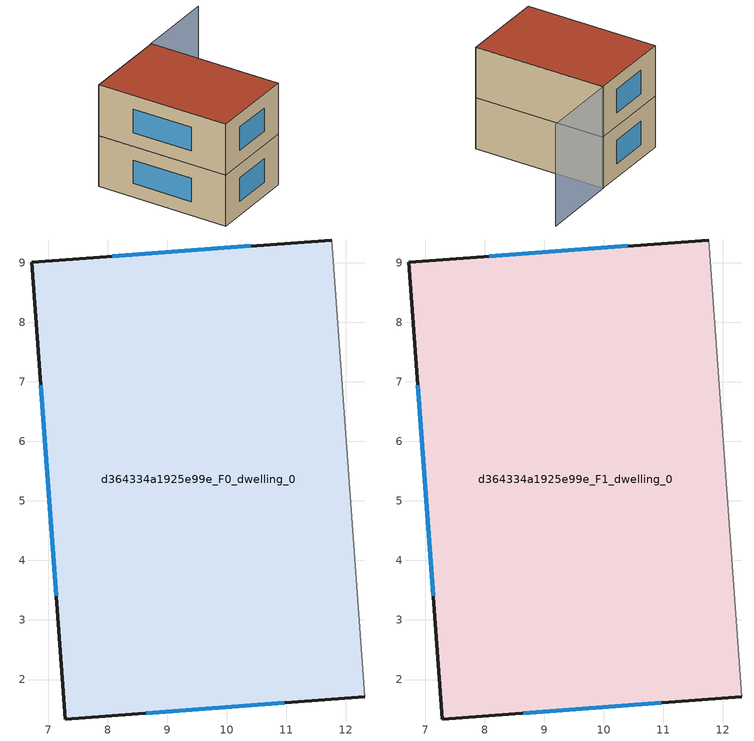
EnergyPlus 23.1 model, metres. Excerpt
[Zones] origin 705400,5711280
d364334a1925e99e_F0_dwelling_0
 floor ground (EU_floor_Construction): 11.76,9.38 12.32,1.71 7.29,1.34 6.72,9.01 z0
 wall outside (EU_wall_Construction): 11.76,9.38 6.72,9.01 7.29,1.34 12.32,1.71 z0:3
 wall adiabatic (EU_wall_Construction): 12.32,1.71 11.76,9.38 z0:3
 window (EU_Window_Construction): 10.4,9.28 8.08,9.11 / 8.65,1.44 10.96,1.61 / 6.88,6.94 7.14,3.41 z0.81:2.19
d364334a1925e99e_F1_dwelling_0
 floor to d364334a1925e99e_F0_dwelling_0 (EU_floor_Construction): 11.76,9.38 12.32,1.71 7.29,1.34 6.72,9.01 z3
 wall outside (EU_wall_Construction): 11.76,9.38 6.72,9.01 7.29,1.34 12.32,1.71 z3:6
 wall adiabatic (EU_wall_Construction): 12.32,1.71 11.76,9.38 z3:6
 window (EU_Window_Construction): 10.4,9.28 8.08,9.11 / 8.65,1.44 10.96,1.61 / 6.88,6.94 7.14,3.41 z3.81:5.19
 roof outside (EU_roof_Construction): 12.32,1.71 11.76,9.38 6.72,9.01 7.29,1.34 z6
shading: 12.32,1.71 11.74,9.42 / 11.74,9.42 16.34,9.76 z0:6
[Building]
EU S2 Campaign: North Axis=0; Terrain=City; Solar Distribution=FullExterior
[Site:Location]
London: Latitude=51.5; Longitude=-0.5; Time Zone=0; Elevation=25
[SizingPeriod:WeatherFileDays]
AnnualSizingPeriod: Begin Month=1; Begin Day of Month=1; End Month=12; End Day of Month=31; Day of Week for Start Day=Monday; Use Weather File Daylight Saving Period=No; Use Weather File Rain and Snow Indicators=No
[MATERIAL]
EU_InternalMass_Material: Roughness=MediumRough; Thickness=0.1; Conductivity=1; Density=1800; Specific Heat=900; Thermal Absorptance=0.9; Solar Absorptance=0.7; Visible Absorptance=0.7
[MATERIAL:NOMASS] Roughness=MediumRough; Thermal Absorptance=0.9; Solar Absorptance=0.7; Visible Absorptance=0.7
Name | Thermal Resistance
EU_wall_NoMass | 0.555556
EU_roof_NoMass | 0.510204
EU_floor_NoMass | 1.68919
[WINDOWMATERIAL:SIMPLEGLAZINGSYSTEM]
EU_Window_SimpleGlazing: UFactor=3.96; Solar Heat Gain Coefficient=0.85; Visible Transmittance=0.85
[CONSTRUCTION]
EU_wall_Construction: EU_wall_NoMass
EU_roof_Construction: EU_roof_NoMass
EU_floor_Construction: EU_floor_NoMass
EU_Window_Construction: EU_Window_SimpleGlazing
EU_InternalMass_Construction: EU_InternalMass_Material
[ZONE] Type=1; Multiplier=1; Ceiling Height=autocalculate; Floor Area=autocalculate; Part of Total Floor Area=Yes
Name | Volume
d364334a1925e99e_F0_dwelling_0 | 116.473
d364334a1925e99e_F1_dwelling_0 | 116.474
[INTERNALMASS] Construction=EU_InternalMass_Construction; Surface Area=38.8247
Name | Zone or ZoneList
d364334a1925e99e_F0_dwelling_0_EU_InternalMass | d364334a1925e99e_F0_dwelling_0
d364334a1925e99e_F1_dwelling_0_EU_InternalMass | d364334a1925e99e_F1_dwelling_0
[OTHEREQUIPMENT] Fuel Type=Electricity; Design Level Calculation Method=Watts/Area; Power per Zone Floor Area=1; Fraction Latent=0; Fraction Radiant=0; Fraction Lost=0; Carbon Dioxide Generation Rate=0; EndUse Subcategory=EU_Step8_InternalGains
Name | Zone or ZoneList or Space or SpaceList | Schedule
EU_Step8_InternalGain_d364334a1925e99e_F0_dwelling_0_f000 | d364334a1925e99e_F0_dwelling_0 | EU_Step8_GainSchedule_d364334a1925e99e_F0_dwelling_0_f000
EU_Step8_InternalGain_d364334a1925e99e_F1_dwelling_0_f000 | d364334a1925e99e_F1_dwelling_0 | EU_Step8_GainSchedule_d364334a1925e99e_F1_dwelling_0_f000
[ZONEVENTILATION:DESIGNFLOWRATE] Schedule=EU_AlwaysOn; Design Flow Rate Calculation Method=AirChanges/Hour; Air Changes per Hour=0.48; Ventilation Type=Natural; Fan Pressure Rise=0; Fan Total Efficiency=1; Constant Term Coefficient=1; Temperature Term Coefficient=0; Velocity Term Coefficient=0; Velocity Squared Term Coefficient=0; Minimum Indoor Temperature=-100; Maximum Indoor Temperature=100; Delta Temperature=-100; Minimum Outdoor Temperature=-100; Maximum Outdoor Temperature=100; Maximum Wind Speed=40
Name | Zone or ZoneList or Space or SpaceList
EU_ConstantAir_d364334a1925e99e_F0_dwelling_0 | d364334a1925e99e_F0_dwelling_0
EU_ConstantAir_d364334a1925e99e_F1_dwelling_0 | d364334a1925e99e_F1_dwelling_0
[HVACTEMPLATE:THERMOSTAT] Constant Heating Setpoint=20; Constant Cooling Setpoint=50
EU_HeatOnly_d364334a1925e99e_F0_dwelling_0; EU_HeatOnly_d364334a1925e99e_F1_dwelling_0
[HVACTEMPLATE:ZONE:IDEALLOADSAIRSYSTEM] System Availability Schedule=EU_AlwaysOn; Maximum Heating Supply Air Temperature=50; Minimum Cooling Supply Air Temperature=13; Maximum Heating Supply Air Humidity Ratio=0.0156; Minimum Cooling Supply Air Humidity Ratio=0.0077; Heating Limit=NoLimit; Cooling Limit=NoLimit; Heating Availability Schedule=EU_AlwaysOn; Cooling Availability Schedule=EU_CoolingOff; Dehumidification Control Type=ConstantSensibleHeatRatio; Cooling Sensible Heat Ratio=0.7; Dehumidification Setpoint=60; Humidification Control Type=None; Humidification Setpoint=30; Outdoor Air Method=None; Outdoor Air Flow Rate per Person=0.00944; Outdoor Air Flow Rate per Zone Floor Area=0; Outdoor Air Flow Rate per Zone=0; Demand Controlled Ventilation Type=None; Outdoor Air Economizer Type=NoEconomizer; Heat Recovery Type=None; Sensible Heat Recovery Effectiveness=0.7; Latent Heat Recovery Effectiveness=0.65
Name | Template Thermostat
d364334a1925e99e_F0_dwelling_0 | EU_HeatOnly_d364334a1925e99e_F0_dwelling_0
d364334a1925e99e_F1_dwelling_0 | EU_HeatOnly_d364334a1925e99e_F1_dwelling_0
[SIZING:ZONE] Zone Cooling Design Supply Air Temperature Input Method=SupplyAirTemperature; Zone Cooling Design Supply Air Temperature=13; Zone Heating Design Supply Air Temperature Input Method=SupplyAirTemperature; Zone Heating Design Supply Air Temperature=50; Zone Cooling Design Supply Air Humidity Ratio=0.008; Zone Heating Design Supply Air Humidity Ratio=0.008; Cooling Design Air Flow Method=DesignDay; Cooling Design Air Flow Rate=0; Cooling Minimum Air Flow per Zone Floor Area=0.000762; Cooling Minimum Air Flow=0; Cooling Minimum Air Flow Fraction=0.2; Heating Design Air Flow Method=DesignDay; Heating Design Air Flow Rate=0; Heating Maximum Air Flow per Zone Floor Area=0.002032; Heating Maximum Air Flow=0.141576; Heating Maximum Air Flow Fraction=0.3; Account for Dedicated Outdoor Air System=No; Dedicated Outdoor Air System Control Strategy=NeutralSupplyAir; Dedicated Outdoor Air Low Setpoint Temperature for Design=autosize; Dedicated Outdoor Air High Setpoint Temperature for Design=autosize; Zone Load Sizing Method=Sensible Load Only No Latent Load; Zone Latent Cooling Design Supply Air Humidity Ratio Input Method=HumidityRatioDifference; Zone Cooling Design Supply Air Humidity Ratio Difference=0.005; Zone Latent Heating Design Supply Air Humidity Ratio Input Method=HumidityRatioDifference; Zone Humidification Design Supply Air Humidity Ratio Difference=0.005
d364334a1925e99e_F0_dwelling_0; d364334a1925e99e_F1_dwelling_0
[SCHEDULE:CONSTANT]
Name | Hourly Value
EU_AlwaysOn | 1
EU_CoolingOff | 0
[SCHEDULE:FILE] Column Number=1; Rows to Skip at Top=0; Number of Hours of Data=8760; Column Separator=Comma; Interpolate to Timestep=No; Minutes per Item=60; Adjust Schedule for Daylight Savings=Yes
Name | File
EU_Step8_GainSchedule_d364334a1925e99e_F0_dwelling_0_f000 | ../../schedules/d364334a1925e99e/d364334a1925e99e_F0_dwelling_0_f000_gain.csv
EU_Step8_GainSchedule_d364334a1925e99e_F1_dwelling_0_f000 | ../../schedules/d364334a1925e99e/d364334a1925e99e_F1_dwelling_0_f000_gain.csv
